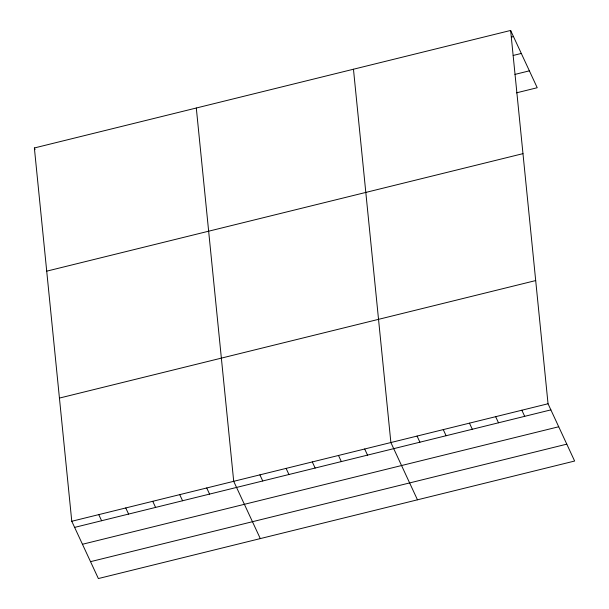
<?xml version="1.0" encoding="UTF-8"?>
<svg xmlns="http://www.w3.org/2000/svg" width="609" height="609" viewBox="0 0 609 609"><rect width="100%" height="100%" fill="white"/><g stroke="black" fill="none" stroke-linecap="round" stroke-linejoin="round"><path stroke-width="0.91" d="M510.631 30.45L548.039 403.759L574.63 461.036L98.369 578.55L71.778 521.274L34.37 147.964L510.631 30.45L537.222 87.726L516.44 92.85M511.667 37.012L513.471 36.57M513.181 55.457L521.312 53.447M514.932 74.412L529.381 70.842M46.718 271.157L522.979 153.643M59.438 398.08L535.699 280.566M71.778 521.274L548.039 403.759M74.625 527.394L550.879 409.872M82.459 544.271L558.719 426.757M90.535 561.665L566.789 444.151M521.844 410.222L524.692 416.335M495.657 416.685L498.497 422.798M469.463 423.148L472.302 429.269M443.268 429.611L446.108 435.732M417.074 436.074L419.913 442.195M417.462 499.814L390.879 442.537L353.464 69.228M364.684 449L367.524 455.121M338.49 455.463L341.329 461.584M312.295 461.926L315.135 468.047M286.101 468.39L288.94 474.51M259.906 474.853L262.745 480.973M260.294 538.592L233.711 481.316L196.304 108.014M206.725 487.976L209.565 494.097M34.37 147.964L35.078 149.494M179.731 494.637L182.571 500.758M152.745 501.298L155.584 507.411M125.758 507.959L128.598 514.072M98.772 514.613L101.612 520.733"/></g></svg>
